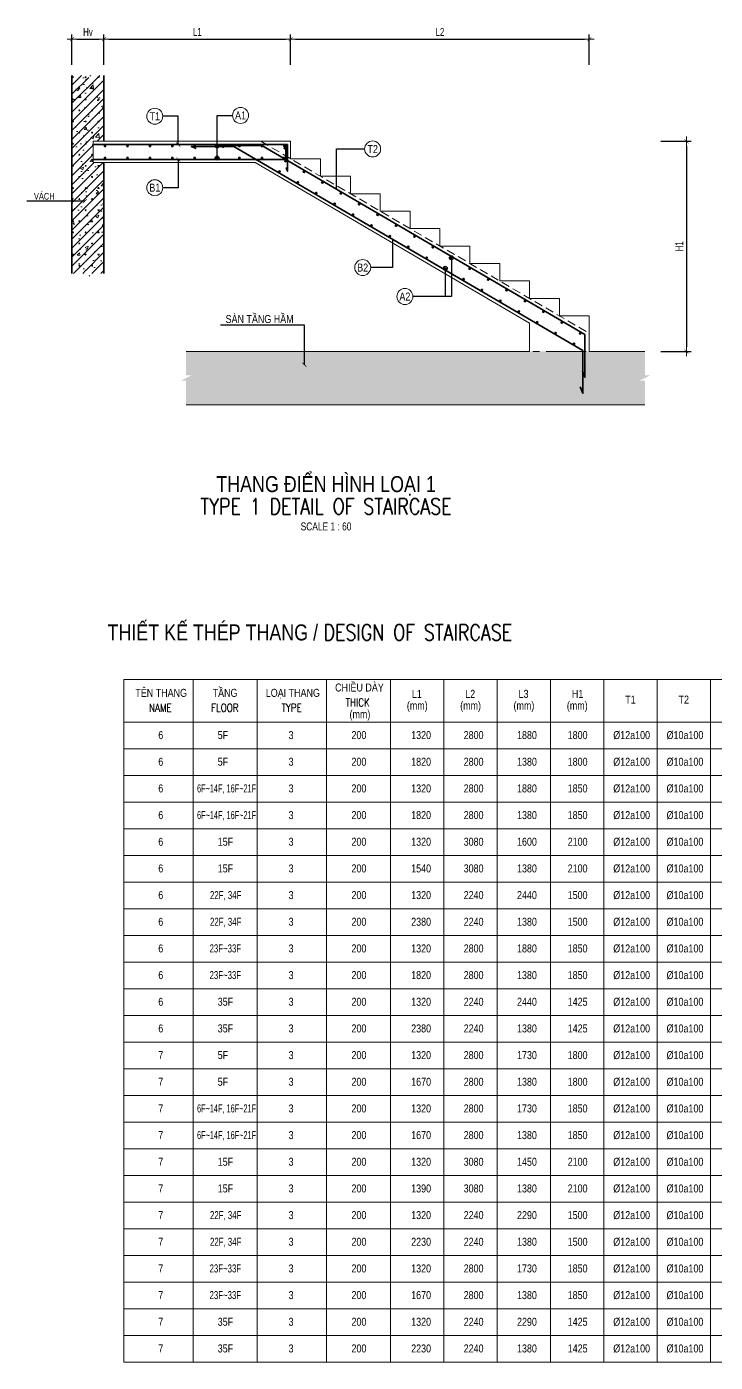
# Model space of a CAD drawing. Header units: millimetres. Extents: x -179076 to 100718, y -27473 to 38481.
# Drawn here: x 10420 to 23333, y 13440 to 38481 of the extents above; entities that cross this region are included whole.
import ezdxf
from ezdxf.enums import TextEntityAlignment as Align

# ---------------------------------------------------------------- set-up
doc = ezdxf.new("R2010")
doc.units = ezdxf.units.MM
doc.linetypes.add('CENTER2', pattern=[1.125, 0.75, -0.125, 0.125, -0.125])
doc.linetypes.add('HIDDEN2', pattern=[4.7625, 3.175, -1.5875])
doc.layers.get('Defpoints').update_dxf_attribs({"color": 151, "lineweight": 9})
for name, color, linetype, lineweight in [('NDC_S_ANNO', 7, 'Continuous', 20), ('NDC_S_AXIS', 5, 'CENTER2', 13), ('NDC_S_CONTINUOUS', 3, 'Continuous', 20), ('NDC_S_DIM', 1, 'Continuous', 15), ('NDC_S_ENG TITLE', 3, 'Continuous', 20), ('NDC_S_HATCH MATERIAL', 8, 'Continuous', 13), ('NDC_S_HIDDEN', 8, 'HIDDEN2', 13), ('NDC_S_REBAR', 4, 'Continuous', 35), ('NDC_S_TEXT SYMBOL', 7, 'Continuous', 20), ('NDC_S_THIN LINE', 8, 'Continuous', 9), ('NDC_S_VN TEXT', 7, 'Continuous', 20), ('NDC_S_VN TITLE', 6, 'Continuous', 35), ('NDC_S_WALL', 6, 'Continuous', 35), ('NDC_Table', 3, 'Continuous', 20)]:
    doc.layers.add(name, color=color, linetype=linetype, lineweight=lineweight)
doc.styles.add('ARIAL', font='arial.ttf', dxfattribs={"width": 0.8})
doc.styles.add('NDC_ANNO', font='', dxfattribs={"width": 0.8})
doc.styles.add('NDC_DIM', font='', dxfattribs={"width": 0.75})
doc.styles.add('NDC_EN TXT', font='romans.shx', dxfattribs={"width": 0.8})
doc.styles.add('NDC_VIE TXT', font='arial.ttf', dxfattribs={"width": 0.8})
doc.styles.get('NDC_ANNO').set_extended_font_data('Dotum')
doc.styles.get('NDC_DIM').set_extended_font_data('Dotum')
doc.dimstyles.new('NDC_dim_50', dxfattribs={"dimscale": 50, "dimtxt": 2.5, "dimasz": 1.5, "dimexe": 1.5, "dimexo": 2.5, "dimgap": 1, "dimtad": 1, "dimdec": 0, "dimzin": 0, "dimdsep": 46, "dimtxsty": 'NDC_DIM', "dimblk": 'DIMMARK', "dimcen": 0.09, "dimdle": 1.2, "dimclrd": 1, "dimclre": 1, "dimclrt": 3, "dimadec": 0, "dimazin": 0, "dimtfac": 1, "dimtdec": 0, "dimtix": 1, "dimtofl": 0, "dimtmove": 0, "dimatfit": 3, "dimfxl": 8, "dimfxlon": 1, "dimtolj": 1, "dimtzin": 0, "dimarcsym": 0})
doc.dimstyles.new('NDC_dim_60', dxfattribs={"dimscale": 60, "dimtxt": 2.5, "dimasz": 1.5, "dimexe": 1.5, "dimexo": 2.5, "dimgap": 1, "dimtad": 1, "dimdec": 0, "dimzin": 0, "dimdsep": 46, "dimtxsty": 'NDC_DIM', "dimblk": 'DIMMARK', "dimcen": 0.09, "dimdle": 1.2, "dimclrd": 1, "dimclre": 1, "dimclrt": 3, "dimadec": 0, "dimazin": 0, "dimtfac": 1, "dimtdec": 0, "dimtix": 1, "dimtofl": 0, "dimtmove": 0, "dimatfit": 3, "dimfxl": 8, "dimfxlon": 1, "dimtolj": 1, "dimtzin": 0, "dimarcsym": 0})

# ---------------------------------------------------------------- blocks, each defined once
blk = doc.blocks.new('DIMMARK')
at = {"layer": 'NDC_S_DIM', "color": 1}
blk.add_line((-1.5, 0), (1, 0), dxfattribs=at)
at = {"layer": 'NDC_S_DIM', "color": 2, "const_width": 0.1}
blk.add_lwpolyline([(-0.42, -0.42), (0.42, 0.42)], dxfattribs=at)
blk = doc.blocks.new('*D242')
at = {"layer": 'Defpoints', "color": 0, "transparency": 16777216}
for p in [(11869, 38247), (11269, 37422), (11869, 37422)]:
    blk.add_point(p, dxfattribs=at)
at = {"layer": 'NDC_S_DIM', "color": 1, "lineweight": -2, "transparency": 16777216}
for p, q in [((11269, 37767), (11269, 38337)), ((11869, 37767), (11869, 38337)), ((11359, 38247), (11779, 38247))]:
    blk.add_line(p, q, dxfattribs=at)
at = {"layer": 'NDC_S_DIM', "color": 1, "lineweight": -2, "transparency": 16777216, "xscale": 90, "yscale": 90, "zscale": 90, "rotation": 180}
blk.add_blockref('DIMMARK', (11269, 38247), dxfattribs=at)
at = {"layer": 'NDC_S_DIM', "color": 1, "lineweight": -2, "transparency": 16777216, "xscale": 90, "yscale": 90, "zscale": 90}
blk.add_blockref('DIMMARK', (11869, 38247), dxfattribs=at)
at = {"layer": 'NDC_S_DIM', "color": 3, "transparency": 16777216, "insert": (11569, 38382), "char_height": 150, "attachment_point": 5, "style": 'NDC_DIM'}
blk.add_mtext('\\A1;Hv', dxfattribs=at)
blk = doc.blocks.new('*D243')
at = {"layer": 'Defpoints', "color": 0, "transparency": 16777216}
for p in [(15369, 38247), (11869, 37422), (15369, 36332)]:
    blk.add_point(p, dxfattribs=at)
at = {"layer": 'NDC_S_DIM', "color": 1, "lineweight": -2, "transparency": 16777216}
for p, q in [((11869, 37767), (11869, 38337)), ((15369, 37767), (15369, 38337)), ((11959, 38247), (15279, 38247))]:
    blk.add_line(p, q, dxfattribs=at)
at = {"layer": 'NDC_S_DIM', "color": 1, "lineweight": -2, "transparency": 16777216, "xscale": 90, "yscale": 90, "zscale": 90, "rotation": 180}
blk.add_blockref('DIMMARK', (11869, 38247), dxfattribs=at)
at = {"layer": 'NDC_S_DIM', "color": 1, "lineweight": -2, "transparency": 16777216, "xscale": 90, "yscale": 90, "zscale": 90}
blk.add_blockref('DIMMARK', (15369, 38247), dxfattribs=at)
at = {"layer": 'NDC_S_DIM', "color": 3, "transparency": 16777216, "insert": (13619, 38382), "char_height": 150, "attachment_point": 5, "style": 'NDC_DIM'}
blk.add_mtext('\\A1;L1', dxfattribs=at)
blk = doc.blocks.new('*D244')
at = {"layer": 'Defpoints', "color": 0, "transparency": 16777216}
for p in [(20969, 38247), (15369, 36332), (20969, 33059)]:
    blk.add_point(p, dxfattribs=at)
at = {"layer": 'NDC_S_DIM', "color": 1, "lineweight": -2, "transparency": 16777216}
for p, q in [((15369, 37767), (15369, 38337)), ((20969, 37767), (20969, 38337)), ((15459, 38247), (20879, 38247))]:
    blk.add_line(p, q, dxfattribs=at)
at = {"layer": 'NDC_S_DIM', "color": 1, "lineweight": -2, "transparency": 16777216, "xscale": 90, "yscale": 90, "zscale": 90, "rotation": 180}
blk.add_blockref('DIMMARK', (15369, 38247), dxfattribs=at)
at = {"layer": 'NDC_S_DIM', "color": 1, "lineweight": -2, "transparency": 16777216, "xscale": 90, "yscale": 90, "zscale": 90}
blk.add_blockref('DIMMARK', (20969, 38247), dxfattribs=at)
at = {"layer": 'NDC_S_DIM', "color": 3, "transparency": 16777216, "insert": (18169, 38382), "char_height": 150, "attachment_point": 5, "style": 'NDC_DIM'}
blk.add_mtext('\\A1;L2', dxfattribs=at)
blk = doc.blocks.new('kata_block_THEP')
at = {"layer": 'NDC_S_REBAR', "color": 0}
for p, q in [((-0.5, 0), (0.5, 0)), ((-0.35, 0.35), (0.35, -0.35)), ((0.35, 0.35), (-0.35, -0.35)), ((0, 0.5), (0, -0.5))]:
    blk.add_line(p, q, dxfattribs=at)
at = {"layer": 'NDC_S_REBAR', "color": 0, "const_width": 0.0833}
blk.add_lwpolyline([(-0.5, 0, 1), (0.5, 0, 1), (-0.5, 0, 1)], format="xyb", dxfattribs=at)
blk = doc.blocks.new('*U211')
at = {"layer": 'NDC_S_REBAR', "ltscale": 0.005, "xscale": 42.66666666665303, "yscale": 42.66666666665303, "zscale": 42.66666666665303, "rotation": 358.4593505214165}
blk.add_blockref('kata_block_THEP', (0, 0), dxfattribs=at)
blk = doc.blocks.new('*U212')
at = {"layer": 'NDC_S_DIM', "color": 0, "linetype": 'ByBlock', "lineweight": -2, "transparency": 16777216}
for p in [(0, 0), (420, 0), (840, 0), (1260, 0), (1680, 0), (2100, 0), (2520, 0), (2940, 0), (3360, 0)]:
    blk.add_blockref('*U211', p, dxfattribs=at)
blk = doc.blocks.new('*U227')
at = {"layer": 'NDC_S_REBAR', "ltscale": 0.005, "xscale": 42.66666666665303, "yscale": 42.66666666665303, "zscale": 42.66666666665303, "rotation": 358.4593505214165}
blk.add_blockref('kata_block_THEP', (0, 0), dxfattribs=at)
blk = doc.blocks.new('*U228')
at = {"layer": 'NDC_S_DIM', "color": 0, "linetype": 'ByBlock', "lineweight": -2, "transparency": 16777216}
for p in [(0, 0), (420, 0), (840, 0), (1260, 0), (1680, 0), (2100, 0), (2520, 0), (2940, 0), (3360, 0)]:
    blk.add_blockref('*U227', p, dxfattribs=at)
blk = doc.blocks.new('*U229')
at = {"layer": 'NDC_S_REBAR', "ltscale": 0.005, "xscale": 42.66666666665303, "yscale": 42.66666666665303, "zscale": 42.66666666665303, "rotation": 358.4593505214165}
blk.add_blockref('kata_block_THEP', (0, 0), dxfattribs=at)
blk = doc.blocks.new('*U230')
at = {"layer": 'NDC_S_DIM', "color": 0, "linetype": 'ByBlock', "lineweight": -2, "transparency": 16777216}
for p in [(0, 0), (400, 0), (800, 0), (1200, 0), (1600, 0), (2000, 0), (2400, 0), (2800, 0), (3200, 0), (3600, 0), (4000, 0), (4400, 0), (4800, 0), (5200, 0), (5600, 0), (6000, 0), (6400, 0)]:
    blk.add_blockref('*U229', p, dxfattribs=at)
blk = doc.blocks.new('*U231')
at = {"layer": 'NDC_S_REBAR', "ltscale": 0.005, "xscale": 42.66666666665303, "yscale": 42.66666666665303, "zscale": 42.66666666665303, "rotation": 358.4593505214165}
blk.add_blockref('kata_block_THEP', (0, 0), dxfattribs=at)
blk = doc.blocks.new('*U232')
at = {"layer": 'NDC_S_DIM', "color": 0, "linetype": 'ByBlock', "lineweight": -2, "transparency": 16777216}
for p in [(0, 0), (400, 0), (800, 0), (1200, 0), (1600, 0), (2000, 0), (2400, 0), (2800, 0), (3200, 0), (3600, 0), (4000, 0), (4400, 0), (4800, 0), (5200, 0), (5600, 0), (6000, 0), (6400, 0)]:
    blk.add_blockref('*U231', p, dxfattribs=at)
blk = doc.blocks.new('*D241')
at = {"layer": 'Defpoints', "color": 0, "transparency": 16777216}
for p in [(15369, 36332), (18187, 32392), (22791, 32392)]:
    blk.add_point(p, dxfattribs=at)
at = {"layer": 'NDC_S_DIM', "color": 1, "lineweight": -2, "transparency": 16777216}
for p, q in [((22311, 36332), (22881, 36332)), ((22791, 36242), (22791, 32482)), ((22311, 32392), (22881, 32392))]:
    blk.add_line(p, q, dxfattribs=at)
at = {"layer": 'NDC_S_DIM', "color": 1, "lineweight": -2, "transparency": 16777216, "xscale": 90, "yscale": 90, "zscale": 90}
for p, rotation in [((22791, 36332), 90), ((22791, 32392), 270)]:
    blk.add_blockref('DIMMARK', p, dxfattribs=dict(at, rotation=rotation))
at = {"layer": 'NDC_S_DIM', "color": 3, "transparency": 16777216, "insert": (22656, 34362), "char_height": 150, "attachment_point": 5, "rotation": 90, "style": 'NDC_DIM'}
blk.add_mtext('\\A1;H1', dxfattribs=at)
blk = doc.blocks.new('Drawing name_symbol')
at = {"layer": 'NDC_S_ENG TITLE', "style": 'NDC_EN TXT', "width": 0.8}
blk.add_attdef('SECTDET1', text='', height=5, dxfattribs=at).set_placement((0, 1.01), align=Align.CENTER)
at = {"layer": 'NDC_S_TEXT SYMBOL', "lineweight": 25, "style": 'NDC_ANNO', "width": 0.8}
blk.add_attdef('SSCALE', text='', height=2.5, dxfattribs=at).set_placement((0, -4), align=Align.CENTER)
at = {"layer": 'NDC_S_VN TITLE', "style": 'NDC_VIE TXT', "width": 0.8}
blk.add_attdef('SECTDET2', text='', height=5, dxfattribs=at).set_placement((0, 7.97), align=Align.CENTER)

msp = doc.modelspace()

# ---------------------------------------------------------------- hatches: boundary and pattern name
at = {"layer": 'NDC_S_HATCH MATERIAL'}
h = msp.add_hatch(dxfattribs=at)
h.set_pattern_fill('BETONG', color=256, scale=80, pattern_type=2)
h.set_pattern_definition([(0, (-10198.6, 1152.47), (0, 415.692), [10, -230]), (0, (-10198.6, 1169.8), (0, 415.692), [10, -230]), (120, (-10198.6, 1152.47), (-360, -207.846), [10, -230]), (120, (-10183.6, 1161.13), (-360, -207.846), [10, -230]), (0, (-10078.6, 1360.3), (0, 415.692), [10, -230]), (0, (-10078.6, 1377.64), (0, 415.692), [10, -230]), (120, (-10078.6, 1360.3), (-360, -207.846), [10, -230]), (120, (-10063.6, 1368.98), (-360, -207.846), [10, -230]), (60, (-10188.6, 1152.47), (-360, 207.846), [10, -230]), (60, (-10203.6, 1161.13), (-360, 207.846), [10, -230]), (60, (-10068.6, 944.62), (-360, 207.846), [10, -230]), (60, (-10083.6, 953.3), (-360, 207.846), [10, -230]), (45, (-10198.58, 1152.47), (-84.8528, 84.8528), []), (50, (-10198.6, 1152.47), (573.808, -50.2017), [60, -660]), (355, (-10198.6, 1152.47), (-111.001, 601.754), [48, -528]), (100.4514, (-10150.77, 1148.3), (462.8075, 551.5516), [50.992, -560.914]), (46.1842, (-10198.6, 1312.5), (853.793, -132.415), [90, -990]), (96.6356, (-10127.4, 1301.4), (747.73, 779.294), [76.488, -841.37]), (351.1842, (-10198.6, 1312.5), (747.73, 779.295), [72, -792]), (21, (-10118.6, 1272.47), (477.5256, -322.095), [60, -660]), (326, (-10118.6, 1272.47), (194.652, 580.12), [48, -528]), (71.4514, (-10078.8, 1245.6), (672.178, 258.0244), [50.992, -560.914]), (37.5, (-10198.58, 1152.47), (9.7279, 266.3151), [0, -521.6, 0, -536, 0, -530]), (7.5, (-10198.58, 1152.47), (210.4556, 315.5294), [0, -305.6, 0, -509.6, 0, -202]), (327.5, (-10376.98, 1152.47), (427.058, -18.0439), [0, -200, 0, -624, 0, -828]), (317.5, (-10457, 1152.47), (466.549, 80.084), [0, -260, 0, -414.4, 0, -588])])
h.paths.add_polyline_path([(11869.2, 37565.1), (11606.7, 37565.1), (11606.7, 37490.1), (11531.7, 37640.1), (11531.7, 37565.1), (11269.2, 37565.1), (11269.2, 33851.9), (11531.7, 33851.9), (11531.7, 33926.9), (11606.7, 33776.9), (11606.7, 33851.9), (11869.2, 33851.9), (11869.2, 35932.2), (11669.2, 35932.2), (11669.2, 36332.2), (11869.2, 36332.2)])
h = msp.add_hatch(dxfattribs=at)
h.set_pattern_fill('BETONG', color=256, scale=80, pattern_type=2)
h.set_pattern_definition([(0, (-10186.6, 1152.47), (0, 415.6922), [10, -230]), (0, (-10186.6, 1169.8), (0, 415.6922), [10, -230]), (120, (-10186.6, 1152.47), (-360, -207.846), [10, -230]), (120, (-10171.6, 1161.13), (-360, -207.846), [10, -230]), (0, (-10066.6, 1360.3), (0, 415.6922), [10, -230]), (0, (-10066.6, 1377.64), (0, 415.6922), [10, -230]), (120, (-10066.6, 1360.3), (-360, -207.846), [10, -230]), (120, (-10051.6, 1368.98), (-360, -207.846), [10, -230]), (60, (-10176.6, 1152.47), (-360, 207.846), [10, -230]), (60, (-10191.6, 1161.13), (-360, 207.846), [10, -230]), (60, (-10056.6, 944.62), (-360, 207.846), [10, -230]), (60, (-10071.6, 953.3), (-360, 207.846), [10, -230]), (45, (-10186.58, 1152.47), (-84.8528, 84.8528), []), (50, (-10186.6, 1152.47), (573.808, -50.2017), [60, -660]), (355, (-10186.6, 1152.47), (-111.001, 601.754), [48, -528]), (100.4514, (-10138.77, 1148.3), (462.8075, 551.5516), [50.992, -560.914]), (46.1842, (-10186.6, 1312.5), (853.793, -132.415), [90, -990]), (96.6356, (-10115.4, 1301.4), (747.73, 779.294), [76.488, -841.37]), (351.1842, (-10186.6, 1312.5), (747.73, 779.295), [72, -792]), (21, (-10106.6, 1272.47), (477.5256, -322.095), [60, -660]), (326, (-10106.6, 1272.47), (194.652, 580.12), [48, -528]), (71.4514, (-10066.8, 1245.6), (672.178, 258.0244), [50.992, -560.914]), (37.5, (-10186.58, 1152.47), (9.7279, 266.3151), [0, -521.6, 0, -536, 0, -530]), (7.5, (-10186.58, 1152.47), (210.4556, 315.5294), [0, -305.6, 0, -509.6, 0, -202]), (327.5, (-10364.98, 1152.47), (427.0579, -18.0439), [0, -200, 0, -624, 0, -828]), (317.5, (-10445, 1152.47), (466.549, 80.084), [0, -260, 0, -414.4, 0, -588])])
h.paths.add_polyline_path([(22011.9, 31392.2), (22011.9, 31842.2), (21911.9, 31842.2), (22111.9, 31942.2), (22011.9, 31942.2), (22011.9, 32392.2), (20909.4, 32392.2), (20909.4, 32199.5), (20889.4, 32251.3), (20889.4, 31909.4), (20849.4, 32003.7), (20849.4, 32392.2), (13409.2, 32392.2), (13409.2, 31942.2), (13509.2, 31942.2), (13309.2, 31842.2), (13409.2, 31842.2), (13409.2, 31392.2)])

# ---------------------------------------------------------------- linework, layer by layer
at = {"layer": 'NDC_S_AXIS', "ltscale": 1000}
msp.add_line((13409.2, 32392.2, 0), (22011.9, 32392.2), dxfattribs=at)
at = {"layer": 'NDC_S_CONTINUOUS'}
for p, q in [((11669.2, 36332.2), (11669.2, 35932.2)), ((22011.9, 31392.2), (13409.2, 31392.2))]:
    msp.add_line(p, q, dxfattribs=at)
for points in [[(22011.9, 32392.2), (20969.4, 32392.2), (20969.4, 33059.5), (20409.4, 33059.5), (20409.4, 33386.7), (19849.4, 33386.7), (19849.4, 33714), (19289.4, 33714), (19289.4, 34041.3), (18729.4, 34041.3), (18729.4, 34368.5), (18169.4, 34368.5), (18169.4, 34695.8), (17609.4, 34695.8), (17609.4, 35023.1), (17049.4, 35023.1), (17049.4, 35350.4), (16489.4, 35350.4), (16489.4, 35677.6), (15929.4, 35677.6), (15929.4, 36004.9), (15369.4, 36004.9), (15369.4, 36332.2), (11669.2, 36332.2), (15369.4, 36332.2)], [(11669.2, 35932.2), (14701.1, 35932.2), (19849.4, 32923.4), (19849.4, 32392.2), (13409.2, 32392.2)]]:
    msp.add_lwpolyline(points, dxfattribs=at)
at = {"layer": 'NDC_S_DIM'}
for points, const_width in [([(11081.7, 37565.1), (11531.7, 37565.1), (11531.7, 37640.1), (11606.7, 37490.1), (11606.7, 37565.1), (12056.7, 37565.1)], 0.188), ([(11081.7, 33851.9), (11531.7, 33851.9), (11531.7, 33926.9), (11606.7, 33776.9), (11606.7, 33851.9), (12056.7, 33851.9)], 0.188), ([(13409.2, 31242.2), (13409.2, 31842.2), (13309.2, 31842.2), (13509.2, 31942.2), (13409.2, 31942.2), (13409.2, 32542.2)], 0.25), ([(22011.9, 31242.2), (22011.9, 31842.2), (21911.9, 31842.2), (22111.9, 31942.2), (22011.9, 31942.2), (22011.9, 32542.2)], 0.25)]:
    msp.add_lwpolyline(points, dxfattribs=dict(at, const_width=const_width))
at = {"layer": 'NDC_S_HIDDEN', "ltscale": 50}
msp.add_lwpolyline([(14809.4, 36332.2), (20969.4, 32732.2)], dxfattribs=at)
at = {"layer": 'NDC_S_REBAR'}
for points in [[(11669.2, 36272.2), (15309.4, 36272.2), (15309.4, 35772.2), (15282.8, 35841.2)], [(11669.2, 35992.2), (15279.4, 35992.2), (15279.4, 36262.2), (15247.1, 36182.6)], [(13597.3, 36198.4), (13506.7, 36232.2), (14306.7, 36232.2), (20849.4, 32408.5), (20849.4, 31608.5), (20799.6, 31726)], [(14118, 36218.4), (14027.4, 36252.2), (14827.4, 36252.2), (20889.4, 32709.4), (20889.4, 31909.4), (20839.6, 32026.9)]]:
    msp.add_lwpolyline(points, dxfattribs=at)
at = {"layer": 'NDC_S_THIN LINE'}
for centre in [(12822.3, 36801.6), (14430.2, 36817.2), (16907.6, 36188.4), (12822.3, 35462.7), (16720.3, 33965.8), (17512.1, 33422.6)]:
    msp.add_circle(centre, 150, dxfattribs=at)
at = {"layer": 'NDC_S_WALL'}
for p, q in [((11269.2, 33851.9), (11269.2, 37565.1)), ((11869.2, 36332.2), (11869.2, 37565.1)), ((11869.2, 33851.9), (11869.2, 35932.2))]:
    msp.add_line(p, q, dxfattribs=at)
at = {"layer": 'NDC_Table'}
for p, q in [((13540.7, 26240.2), (13540.7, 13440.2)), ((14740.7, 26240.2), (14740.7, 13440.2)), ((16040.7, 26240.2), (16040.7, 13440.2)), ((17240.7, 26240.2), (17240.7, 13440.2)), ((18240.7, 26240.2), (18240.7, 13440.2)), ((19240.7, 26240.2), (19240.7, 13440.2)), ((20240.7, 26240.2), (20240.7, 13440.2)), ((21240.7, 26240.2), (21240.7, 13440.2)), ((22240.7, 26240.2), (22240.7, 13440.2)), ((23240.7, 26240.2), (23240.7, 13440.2)), ((12240.7, 25440.2), (29240.7, 25440.2)), ((12240.7, 24940.2), (29240.7, 24940.2)), ((12240.7, 24440.2), (29240.7, 24440.2)), ((12240.7, 23940.2), (29240.7, 23940.2)), ((12240.7, 23440.2), (29240.7, 23440.2)), ((12240.7, 22940.2), (29240.7, 22940.2)), ((12240.7, 22440.2), (29240.7, 22440.2)), ((12240.7, 21940.2), (29240.7, 21940.2)), ((12240.7, 21440.2), (29240.7, 21440.2)), ((12240.7, 20940.2), (29240.7, 20940.2)), ((12240.7, 20940.2), (29240.7, 20940.2)), ((12240.7, 20440.2), (29240.7, 20440.2)), ((12240.7, 19940.2), (29240.7, 19940.2)), ((12240.7, 19440.2), (29240.7, 19440.2)), ((12240.7, 18940.2), (29240.7, 18940.2)), ((12240.7, 18440.2), (29240.7, 18440.2)), ((12240.7, 17940.2), (29240.7, 17940.2)), ((12240.7, 17440.2), (29240.7, 17440.2)), ((12240.7, 16940.2), (29240.7, 16940.2)), ((12240.7, 16440.2), (29240.7, 16440.2)), ((12240.7, 15940.2), (29240.7, 15940.2)), ((12240.7, 15440.2), (29240.7, 15440.2)), ((12240.7, 14940.2), (29240.7, 14940.2)), ((12240.7, 14440.2), (29240.7, 14440.2)), ((12240.7, 13940.2), (29240.7, 13940.2))]:
    msp.add_line(p, q, dxfattribs=at)
msp.add_lwpolyline([(12240.7, 26240.2), (29240.7, 26240.2), (29240.7, 13440.2), (12240.7, 13440.2)], close=True, dxfattribs=at)

# ---------------------------------------------------------------- block references
at = {"layer": 'NDC_S_ANNO', "xscale": 60, "yscale": 60, "zscale": 60}
msp.add_blockref('Drawing name_symbol', (16033.1, 29276.9), dxfattribs=at).add_auto_attribs({'SECTDET1': 'TYPE 1 DETAIL OF STAIRCASE', 'SECTDET2': 'THANG ĐIỂN HÌNH LOẠI 1', 'SSCALE': 'SCALE 1 : 60'})
at = {"layer": 'NDC_S_DIM'}
msp.add_blockref('*U212', (11889.8, 36245.6), dxfattribs=at)
at = {"layer": 'NDC_S_DIM', "xscale": -1}
for name, p, rotation in [('*U228', (11889.8, 36018.7), 180), ('*U230', (15157.6, 35763.6), 149.6973192794738)]:
    msp.add_blockref(name, p, dxfattribs=dict(at, rotation=rotation))
at = {"layer": 'NDC_S_DIM', "rotation": 329.6973192795837}
msp.add_blockref('*U232', (15273.9, 35962.6), dxfattribs=at)

# ---------------------------------------------------------------- texts
at = {"layer": 'NDC_S_VN TEXT', "color": 7, "style": 'ARIAL', "width": 0.8}
for s, p in [('T1', (12822.3, 36801.6)), ('A1', (14430.2, 36817.2)), ('T2', (16907.6, 36188.4)), ('B1', (12822.3, 35462.7)), ('B2', (16720.3, 33965.8)), ('A2', (17512.1, 33422.6))]:
    msp.add_text(s, height=150, dxfattribs=at).set_placement(p, align=Align.MIDDLE)
at = {"layer": 'NDC_S_VN TEXT'}
for s, height, style, width, p in [('VÁCH', 125, 'NDC_VIE TXT', 0.8, (10555.4, 35302.7)), ('SÀN TẦNG HẦM', 150, 'NDC_VIE TXT', 0.8, (14149.7, 33000.5)), ('THIẾT KẾ THÉP THANG /', 300, 'NDC_VIE TXT', 0.8, (11935.2, 27124.7)), ('DESIGN OF STAIRCASE', 300, 'NDC_EN TXT', 0.8, (15985.6, 27124.7)), ('TÊN THANG', 150, 'NDC_VIE TXT', 0.8, (12457, 25991.6)), ('TẦNG', 150, 'NDC_VIE TXT', 0.8, (13907.3, 25991.6)), ('LOẠI THANG', 150, 'NDC_VIE TXT', 0.8, (14903, 25991.6)), ('CHIỀU DÀY', 150, 'NDC_VIE TXT', 0.8, (16203.2, 26091.7)), ('L1', 150, 'NDC_VIE TXT', 0.8, (17643.8, 25972.9)), ('L2', 150, 'NDC_VIE TXT', 0.8, (18643.8, 25972.9)), ('L3', 150, 'NDC_VIE TXT', 0.8, (19643.8, 25972.9)), ('H1', 150, 'NDC_VIE TXT', 0.8, (20643.8, 25972.9)), ('THICK', 150, 'NDC_EN TXT', 0.8, (16400.7, 25811.1)), ('(mm)', 150, 'NDC_VIE TXT', 0.8, (17548.8, 25753.7)), ('(mm)', 150, 'NDC_VIE TXT', 0.8, (18548.8, 25753.7)), ('(mm)', 150, 'NDC_VIE TXT', 0.8, (19548.8, 25753.7)), ('(mm)', 150, 'NDC_VIE TXT', 0.8, (20548.8, 25753.7)), ('T1', 150, 'NDC_VIE TXT', 0.8, (21643.8, 25864.6)), ('T2', 150, 'NDC_VIE TXT', 0.8, (22643.8, 25864.6)), ('NAME', 150, 'NDC_EN TXT', 0.8, (12713.2, 25711)), ('FLOOR', 150, 'NDC_EN TXT', 0.8, (13878.8, 25711)), ('TYPE ', 150, 'NDC_EN TXT', 0.8, (15197.8, 25711)), ('(mm)', 150, 'NDC_VIE TXT', 0.8, (16473.5, 25590.3)), ('6', 150, 'NDC_VIE TXT', 0.8, (12887.4, 25199.7)), ('5F', 150, 'NDC_VIE TXT', 0.8, (14001.7, 25199.7)), ('3', 150, 'NDC_VIE TXT', 0.8, (15330.9, 25199.7)), ('200', 150, 'NDC_VIE TXT', 0.8, (16510, 25199.7)), ('1320', 150, 'NDC_VIE TXT', 0.8, (17629.8, 25199.7)), ('2800', 150, 'NDC_VIE TXT', 0.8, (18614.4, 25199.7)), ('1880', 150, 'NDC_VIE TXT', 0.8, (19614.4, 25199.7)), ('1800', 150, 'NDC_VIE TXT', 0.8, (20564.9, 25199.7)), ('%%c12a100', 150, 'NDC_VIE TXT', 0.8, (21419.4, 25199.7)), ('%%c10a100', 150, 'NDC_VIE TXT', 0.8, (22419.4, 25199.7)), ('6', 150, 'NDC_VIE TXT', 0.8, (12887.4, 24699.7)), ('5F', 150, 'NDC_VIE TXT', 0.8, (14001.7, 24699.7)), ('3', 150, 'NDC_VIE TXT', 0.8, (15330.9, 24699.7)), ('200', 150, 'NDC_VIE TXT', 0.8, (16510, 24699.7)), ('1820', 150, 'NDC_VIE TXT', 0.8, (17629.8, 24699.7)), ('2800', 150, 'NDC_VIE TXT', 0.8, (18614.4, 24699.7)), ('1380', 150, 'NDC_VIE TXT', 0.8, (19614.4, 24699.7)), ('1800', 150, 'NDC_VIE TXT', 0.8, (20564.9, 24699.7)), ('%%c12a100', 150, 'NDC_VIE TXT', 0.8, (21419.4, 24699.7)), ('%%c10a100', 150, 'NDC_VIE TXT', 0.8, (22419.4, 24699.7)), ('6', 150, 'NDC_VIE TXT', 0.8, (12887.4, 24199.7)), ('6F~14F, 16F~21F', 150, 'NDC_VIE TXT', 0.6, (13614.3, 24199.7)), ('3', 150, 'NDC_VIE TXT', 0.8, (15330.9, 24199.7)), ('200', 150, 'NDC_VIE TXT', 0.8, (16510, 24199.7)), ('1320', 150, 'NDC_VIE TXT', 0.8, (17629.8, 24199.7)), ('2800', 150, 'NDC_VIE TXT', 0.8, (18614.4, 24199.7)), ('1880', 150, 'NDC_VIE TXT', 0.8, (19614.4, 24199.7)), ('1850', 150, 'NDC_VIE TXT', 0.8, (20564.9, 24199.7)), ('%%c12a100', 150, 'NDC_VIE TXT', 0.8, (21419.4, 24199.7)), ('%%c10a100', 150, 'NDC_VIE TXT', 0.8, (22419.4, 24199.7)), ('6', 150, 'NDC_VIE TXT', 0.8, (12887.4, 23699.7)), ('6F~14F, 16F~21F', 150, 'NDC_VIE TXT', 0.6, (13614.3, 23699.7)), ('3', 150, 'NDC_VIE TXT', 0.8, (15330.9, 23699.7)), ('200', 150, 'NDC_VIE TXT', 0.8, (16510, 23699.7)), ('1820', 150, 'NDC_VIE TXT', 0.8, (17629.8, 23699.7)), ('2800', 150, 'NDC_VIE TXT', 0.8, (18614.4, 23699.7)), ('1380', 150, 'NDC_VIE TXT', 0.8, (19614.4, 23699.7)), ('1850', 150, 'NDC_VIE TXT', 0.8, (20564.9, 23699.7)), ('%%c12a100', 150, 'NDC_VIE TXT', 0.8, (21419.4, 23699.7)), ('%%c10a100', 150, 'NDC_VIE TXT', 0.8, (22419.4, 23699.7)), ('6', 150, 'NDC_VIE TXT', 0.8, (12887.4, 23199.7)), ('15F', 150, 'NDC_VIE TXT', 0.8, (14001.7, 23199.7)), ('3', 150, 'NDC_VIE TXT', 0.8, (15330.9, 23199.7)), ('200', 150, 'NDC_VIE TXT', 0.8, (16510, 23199.7)), ('1320', 150, 'NDC_VIE TXT', 0.8, (17629.8, 23199.7)), ('3080', 150, 'NDC_VIE TXT', 0.8, (18614.4, 23199.7)), ('1600', 150, 'NDC_VIE TXT', 0.8, (19614.4, 23199.7)), ('2100', 150, 'NDC_VIE TXT', 0.8, (20564.9, 23199.7)), ('%%c12a100', 150, 'NDC_VIE TXT', 0.8, (21419.4, 23199.7)), ('%%c10a100', 150, 'NDC_VIE TXT', 0.8, (22419.4, 23199.7)), ('6', 150, 'NDC_VIE TXT', 0.8, (12887.4, 22699.7)), ('15F', 150, 'NDC_VIE TXT', 0.8, (14001.7, 22699.7)), ('3', 150, 'NDC_VIE TXT', 0.8, (15330.9, 22699.7)), ('200', 150, 'NDC_VIE TXT', 0.8, (16510, 22699.7)), ('1540', 150, 'NDC_VIE TXT', 0.8, (17629.8, 22699.7)), ('3080', 150, 'NDC_VIE TXT', 0.8, (18614.4, 22699.7)), ('1380', 150, 'NDC_VIE TXT', 0.8, (19614.4, 22699.7)), ('2100', 150, 'NDC_VIE TXT', 0.8, (20564.9, 22699.7)), ('%%c12a100', 150, 'NDC_VIE TXT', 0.8, (21419.4, 22699.7)), ('%%c10a100', 150, 'NDC_VIE TXT', 0.8, (22419.4, 22699.7)), ('6', 150, 'NDC_VIE TXT', 0.8, (12887.4, 22199.7)), ('22F, 34F', 150, 'NDC_VIE TXT', 0.7, (13857.4, 22199.7)), ('3', 150, 'NDC_VIE TXT', 0.8, (15330.9, 22199.7)), ('200', 150, 'NDC_VIE TXT', 0.8, (16510, 22199.7)), ('1320', 150, 'NDC_VIE TXT', 0.8, (17629.8, 22199.7)), ('2240', 150, 'NDC_VIE TXT', 0.8, (18614.4, 22199.7)), ('2440', 150, 'NDC_VIE TXT', 0.8, (19614.4, 22199.7)), ('1500', 150, 'NDC_VIE TXT', 0.8, (20564.9, 22199.7)), ('%%c12a100', 150, 'NDC_VIE TXT', 0.8, (21419.4, 22199.7)), ('%%c10a100', 150, 'NDC_VIE TXT', 0.8, (22419.4, 22199.7)), ('6', 150, 'NDC_VIE TXT', 0.8, (12887.4, 21699.7)), ('22F, 34F', 150, 'NDC_VIE TXT', 0.7, (13857.4, 21699.7)), ('3', 150, 'NDC_VIE TXT', 0.8, (15330.9, 21699.7)), ('200', 150, 'NDC_VIE TXT', 0.8, (16510, 21699.7)), ('2380', 150, 'NDC_VIE TXT', 0.8, (17629.8, 21699.7)), ('2240', 150, 'NDC_VIE TXT', 0.8, (18614.4, 21699.7)), ('1380', 150, 'NDC_VIE TXT', 0.8, (19614.4, 21699.7)), ('1500', 150, 'NDC_VIE TXT', 0.8, (20564.9, 21699.7)), ('%%c12a100', 150, 'NDC_VIE TXT', 0.8, (21419.4, 21699.7)), ('%%c10a100', 150, 'NDC_VIE TXT', 0.8, (22419.4, 21699.7)), ('6', 150, 'NDC_VIE TXT', 0.8, (12887.4, 21199.7)), ('23F~33F', 150, 'NDC_VIE TXT', 0.7, (13849.1, 21199.7)), ('3', 150, 'NDC_VIE TXT', 0.8, (15330.9, 21199.7)), ('200', 150, 'NDC_VIE TXT', 0.8, (16510, 21199.7)), ('1320', 150, 'NDC_VIE TXT', 0.8, (17629.8, 21199.7)), ('2800', 150, 'NDC_VIE TXT', 0.8, (18614.4, 21199.7)), ('1880', 150, 'NDC_VIE TXT', 0.8, (19614.4, 21199.7)), ('1850', 150, 'NDC_VIE TXT', 0.8, (20564.9, 21199.7)), ('%%c12a100', 150, 'NDC_VIE TXT', 0.8, (21419.4, 21199.7)), ('%%c10a100', 150, 'NDC_VIE TXT', 0.8, (22419.4, 21199.7)), ('6', 150, 'NDC_VIE TXT', 0.8, (12887.4, 20699.7)), ('23F~33F', 150, 'NDC_VIE TXT', 0.7, (13849.1, 20699.7)), ('3', 150, 'NDC_VIE TXT', 0.8, (15330.9, 20699.7)), ('200', 150, 'NDC_VIE TXT', 0.8, (16510, 20699.7)), ('1820', 150, 'NDC_VIE TXT', 0.8, (17629.8, 20699.7)), ('2800', 150, 'NDC_VIE TXT', 0.8, (18614.4, 20699.7)), ('1380', 150, 'NDC_VIE TXT', 0.8, (19614.4, 20699.7)), ('1850', 150, 'NDC_VIE TXT', 0.8, (20564.9, 20699.7)), ('%%c12a100', 150, 'NDC_VIE TXT', 0.8, (21419.4, 20699.7)), ('%%c10a100', 150, 'NDC_VIE TXT', 0.8, (22419.4, 20699.7)), ('6', 150, 'NDC_VIE TXT', 0.8, (12887.4, 20199.7)), ('35F', 150, 'NDC_VIE TXT', 0.8, (14001.7, 20199.7)), ('3', 150, 'NDC_VIE TXT', 0.8, (15330.9, 20199.7)), ('200', 150, 'NDC_VIE TXT', 0.8, (16510, 20199.7)), ('1320', 150, 'NDC_VIE TXT', 0.8, (17629.8, 20199.7)), ('2240', 150, 'NDC_VIE TXT', 0.8, (18614.4, 20199.7)), ('2440', 150, 'NDC_VIE TXT', 0.8, (19614.4, 20199.7)), ('1425', 150, 'NDC_VIE TXT', 0.8, (20564.9, 20199.7)), ('%%c12a100', 150, 'NDC_VIE TXT', 0.8, (21419.4, 20199.7)), ('%%c10a100', 150, 'NDC_VIE TXT', 0.8, (22419.4, 20199.7)), ('6', 150, 'NDC_VIE TXT', 0.8, (12887.4, 19699.7)), ('35F', 150, 'NDC_VIE TXT', 0.8, (14001.7, 19699.7)), ('3', 150, 'NDC_VIE TXT', 0.8, (15330.9, 19699.7)), ('200', 150, 'NDC_VIE TXT', 0.8, (16510, 19699.7)), ('2380', 150, 'NDC_VIE TXT', 0.8, (17629.8, 19699.7)), ('2240', 150, 'NDC_VIE TXT', 0.8, (18614.4, 19699.7)), ('1380', 150, 'NDC_VIE TXT', 0.8, (19614.4, 19699.7)), ('1425', 150, 'NDC_VIE TXT', 0.8, (20564.9, 19699.7)), ('%%c12a100', 150, 'NDC_VIE TXT', 0.8, (21419.4, 19699.7)), ('%%c10a100', 150, 'NDC_VIE TXT', 0.8, (22419.4, 19699.7)), ('7', 150, 'NDC_VIE TXT', 0.8, (12887.4, 19199.7)), ('5F', 150, 'NDC_VIE TXT', 0.8, (14001.7, 19199.7)), ('3', 150, 'NDC_VIE TXT', 0.8, (15330.9, 19199.7)), ('200', 150, 'NDC_VIE TXT', 0.8, (16510, 19199.7)), ('1320', 150, 'NDC_VIE TXT', 0.8, (17629.8, 19199.7)), ('2800', 150, 'NDC_VIE TXT', 0.8, (18614.4, 19199.7)), ('1730', 150, 'NDC_VIE TXT', 0.8, (19614.4, 19199.7)), ('1800', 150, 'NDC_VIE TXT', 0.8, (20564.9, 19199.7)), ('%%c12a100', 150, 'NDC_VIE TXT', 0.8, (21419.4, 19199.7)), ('%%c10a100', 150, 'NDC_VIE TXT', 0.8, (22419.4, 19199.7)), ('%%c12a100', 150, 'NDC_VIE TXT', 0.8, (21419.4, 18699.7)), ('%%c10a100', 150, 'NDC_VIE TXT', 0.8, (22419.4, 18699.7)), ('7', 150, 'NDC_VIE TXT', 0.8, (12887.4, 18699.7)), ('5F', 150, 'NDC_VIE TXT', 0.8, (14001.7, 18699.7)), ('3', 150, 'NDC_VIE TXT', 0.8, (15330.9, 18699.7)), ('200', 150, 'NDC_VIE TXT', 0.8, (16510, 18699.7)), ('1670', 150, 'NDC_VIE TXT', 0.8, (17629.8, 18699.7)), ('2800', 150, 'NDC_VIE TXT', 0.8, (18614.4, 18699.7)), ('1380', 150, 'NDC_VIE TXT', 0.8, (19614.4, 18699.7)), ('1800', 150, 'NDC_VIE TXT', 0.8, (20564.9, 18699.7)), ('%%c12a100', 150, 'NDC_VIE TXT', 0.8, (21419.4, 18199.7)), ('%%c10a100', 150, 'NDC_VIE TXT', 0.8, (22419.4, 18199.7)), ('7', 150, 'NDC_VIE TXT', 0.8, (12887.4, 18199.7)), ('6F~14F, 16F~21F', 150, 'NDC_VIE TXT', 0.6, (13614.3, 18199.7)), ('3', 150, 'NDC_VIE TXT', 0.8, (15330.9, 18199.7)), ('200', 150, 'NDC_VIE TXT', 0.8, (16510, 18199.7)), ('1320', 150, 'NDC_VIE TXT', 0.8, (17629.8, 18199.7)), ('2800', 150, 'NDC_VIE TXT', 0.8, (18614.4, 18199.7)), ('1730', 150, 'NDC_VIE TXT', 0.8, (19614.4, 18199.7)), ('1850', 150, 'NDC_VIE TXT', 0.8, (20564.9, 18199.7)), ('%%c12a100', 150, 'NDC_VIE TXT', 0.8, (21419.4, 17699.7)), ('%%c10a100', 150, 'NDC_VIE TXT', 0.8, (22419.4, 17699.7)), ('7', 150, 'NDC_VIE TXT', 0.8, (12887.4, 17699.7)), ('6F~14F, 16F~21F', 150, 'NDC_VIE TXT', 0.6, (13614.3, 17699.7)), ('3', 150, 'NDC_VIE TXT', 0.8, (15330.9, 17699.7)), ('200', 150, 'NDC_VIE TXT', 0.8, (16510, 17699.7)), ('1670', 150, 'NDC_VIE TXT', 0.8, (17629.8, 17699.7)), ('2800', 150, 'NDC_VIE TXT', 0.8, (18614.4, 17699.7)), ('1380', 150, 'NDC_VIE TXT', 0.8, (19614.4, 17699.7)), ('1850', 150, 'NDC_VIE TXT', 0.8, (20564.9, 17699.7)), ('%%c12a100', 150, 'NDC_VIE TXT', 0.8, (21419.4, 17199.7)), ('%%c10a100', 150, 'NDC_VIE TXT', 0.8, (22419.4, 17199.7)), ('7', 150, 'NDC_VIE TXT', 0.8, (12887.4, 17199.7)), ('15F', 150, 'NDC_VIE TXT', 0.8, (14001.7, 17199.7)), ('3', 150, 'NDC_VIE TXT', 0.8, (15330.9, 17199.7)), ('200', 150, 'NDC_VIE TXT', 0.8, (16510, 17199.7)), ('1320', 150, 'NDC_VIE TXT', 0.8, (17629.8, 17199.7)), ('3080', 150, 'NDC_VIE TXT', 0.8, (18614.4, 17199.7)), ('1450', 150, 'NDC_VIE TXT', 0.8, (19614.4, 17199.7)), ('2100', 150, 'NDC_VIE TXT', 0.8, (20564.9, 17199.7)), ('%%c12a100', 150, 'NDC_VIE TXT', 0.8, (21419.4, 16699.7)), ('%%c10a100', 150, 'NDC_VIE TXT', 0.8, (22419.4, 16699.7)), ('7', 150, 'NDC_VIE TXT', 0.8, (12887.4, 16699.7)), ('15F', 150, 'NDC_VIE TXT', 0.8, (14001.7, 16699.7)), ('3', 150, 'NDC_VIE TXT', 0.8, (15330.9, 16699.7)), ('200', 150, 'NDC_VIE TXT', 0.8, (16510, 16699.7)), ('1390', 150, 'NDC_VIE TXT', 0.8, (17629.8, 16699.7)), ('3080', 150, 'NDC_VIE TXT', 0.8, (18614.4, 16699.7)), ('1380', 150, 'NDC_VIE TXT', 0.8, (19614.4, 16699.7)), ('2100', 150, 'NDC_VIE TXT', 0.8, (20564.9, 16699.7)), ('22F, 34F', 150, 'NDC_VIE TXT', 0.7, (13857.4, 16199.7)), ('3', 150, 'NDC_VIE TXT', 0.8, (15330.9, 16199.7)), ('200', 150, 'NDC_VIE TXT', 0.8, (16510, 16199.7)), ('1320', 150, 'NDC_VIE TXT', 0.8, (17629.8, 16199.7)), ('2240', 150, 'NDC_VIE TXT', 0.8, (18614.4, 16199.7)), ('2290', 150, 'NDC_VIE TXT', 0.8, (19614.4, 16199.7)), ('1500', 150, 'NDC_VIE TXT', 0.8, (20564.9, 16199.7)), ('%%c12a100', 150, 'NDC_VIE TXT', 0.8, (21419.4, 16199.7)), ('%%c10a100', 150, 'NDC_VIE TXT', 0.8, (22419.4, 16199.7)), ('7', 150, 'NDC_VIE TXT', 0.8, (12887.4, 16199.7)), ('22F, 34F', 150, 'NDC_VIE TXT', 0.7, (13857.4, 15699.7)), ('3', 150, 'NDC_VIE TXT', 0.8, (15330.9, 15699.7)), ('200', 150, 'NDC_VIE TXT', 0.8, (16510, 15699.7)), ('2230', 150, 'NDC_VIE TXT', 0.8, (17629.8, 15699.7)), ('2240', 150, 'NDC_VIE TXT', 0.8, (18614.4, 15699.7)), ('1380', 150, 'NDC_VIE TXT', 0.8, (19614.4, 15699.7)), ('1500', 150, 'NDC_VIE TXT', 0.8, (20564.9, 15699.7)), ('%%c12a100', 150, 'NDC_VIE TXT', 0.8, (21419.4, 15699.7)), ('%%c10a100', 150, 'NDC_VIE TXT', 0.8, (22419.4, 15699.7)), ('7', 150, 'NDC_VIE TXT', 0.8, (12887.4, 15699.7)), ('23F~33F', 150, 'NDC_VIE TXT', 0.7, (13849.1, 15199.7)), ('3', 150, 'NDC_VIE TXT', 0.8, (15330.9, 15199.7)), ('200', 150, 'NDC_VIE TXT', 0.8, (16510, 15199.7)), ('1320', 150, 'NDC_VIE TXT', 0.8, (17629.8, 15199.7)), ('2800', 150, 'NDC_VIE TXT', 0.8, (18614.4, 15199.7)), ('1730', 150, 'NDC_VIE TXT', 0.8, (19614.4, 15199.7)), ('1850', 150, 'NDC_VIE TXT', 0.8, (20564.9, 15199.7)), ('%%c12a100', 150, 'NDC_VIE TXT', 0.8, (21419.4, 15199.7)), ('%%c10a100', 150, 'NDC_VIE TXT', 0.8, (22419.4, 15199.7)), ('7', 150, 'NDC_VIE TXT', 0.8, (12887.4, 15199.7)), ('7', 150, 'NDC_VIE TXT', 0.8, (12887.4, 14699.7)), ('23F~33F', 150, 'NDC_VIE TXT', 0.7, (13849.1, 14699.7)), ('3', 150, 'NDC_VIE TXT', 0.8, (15330.9, 14699.7)), ('200', 150, 'NDC_VIE TXT', 0.8, (16510, 14699.7)), ('1670', 150, 'NDC_VIE TXT', 0.8, (17629.8, 14699.7)), ('2800', 150, 'NDC_VIE TXT', 0.8, (18614.4, 14699.7)), ('1380', 150, 'NDC_VIE TXT', 0.8, (19614.4, 14699.7)), ('1850', 150, 'NDC_VIE TXT', 0.8, (20564.9, 14699.7)), ('%%c12a100', 150, 'NDC_VIE TXT', 0.8, (21419.4, 14699.7)), ('%%c10a100', 150, 'NDC_VIE TXT', 0.8, (22419.4, 14699.7)), ('7', 150, 'NDC_VIE TXT', 0.8, (12887.4, 14199.7)), ('35F', 150, 'NDC_VIE TXT', 0.8, (14001.7, 14199.7)), ('3', 150, 'NDC_VIE TXT', 0.8, (15330.9, 14199.7)), ('200', 150, 'NDC_VIE TXT', 0.8, (16510, 14199.7)), ('1320', 150, 'NDC_VIE TXT', 0.8, (17629.8, 14199.7)), ('2240', 150, 'NDC_VIE TXT', 0.8, (18614.4, 14199.7)), ('2290', 150, 'NDC_VIE TXT', 0.8, (19614.4, 14199.7)), ('1425', 150, 'NDC_VIE TXT', 0.8, (20564.9, 14199.7)), ('%%c12a100', 150, 'NDC_VIE TXT', 0.8, (21419.4, 14199.7)), ('%%c10a100', 150, 'NDC_VIE TXT', 0.8, (22419.4, 14199.7)), ('7', 150, 'NDC_VIE TXT', 0.8, (12887.4, 13699.7)), ('35F', 150, 'NDC_VIE TXT', 0.8, (14001.7, 13699.7)), ('3', 150, 'NDC_VIE TXT', 0.8, (15330.9, 13699.7)), ('200', 150, 'NDC_VIE TXT', 0.8, (16510, 13699.7)), ('2230', 150, 'NDC_VIE TXT', 0.8, (17629.8, 13699.7)), ('2240', 150, 'NDC_VIE TXT', 0.8, (18614.4, 13699.7)), ('1380', 150, 'NDC_VIE TXT', 0.8, (19614.4, 13699.7)), ('1425', 150, 'NDC_VIE TXT', 0.8, (20564.9, 13699.7)), ('%%c12a100', 150, 'NDC_VIE TXT', 0.8, (21419.4, 13699.7)), ('%%c10a100', 150, 'NDC_VIE TXT', 0.8, (22419.4, 13699.7))]:
    msp.add_text(s, height=height, dxfattribs=dict(at, style=style, width=width)).set_placement(p, align=Align.MIDDLE_LEFT)

# ---------------------------------------------------------------- dimensions: what is measured, and where the dimension line sits
at = {"layer": 'NDC_S_DIM'}
for base, p1, p2, text, picture, middle in [((11869.2, 38247.3), (11269.2, 37422.1), (11869.2, 37422.1), 'Hv', '*D242', (11569.2, 38382.4)), ((15369.4, 38247.3), (11869.2, 37422.1), (15369.4, 36332.2), 'L1', '*D243', (13619.3, 38382.4)), ((20969.4, 38247.3), (15369.4, 36332.2), (20969.4, 33059.5), 'L2', '*D244', (18169.4, 38382.4))]:
    dim = msp.add_linear_dim(base=base, p1=p1, p2=p2, text=text, dimstyle='NDC_dim_60', dxfattribs=at)
    dim.commit()
    dim.dimension.update_dxf_attribs({"geometry": picture, "text_midpoint": middle})
dim = msp.add_linear_dim(base=(22790.6, 32392.2), p1=(15369.4, 36332.2), p2=(18186.8, 32392.2), angle=90, text='H1', dimstyle='NDC_dim_60', dxfattribs=at)
dim.commit()
dim.dimension.update_dxf_attribs({"geometry": '*D241', "text_midpoint": (22655.5, 34362.2)})

# ---------------------------------------------------------------- leaders
for points, override in [([(13991.1, 36243.6), (13991.1, 36817.2), (14280.2, 36817.2)], {"dimasz": 1.5, "dimtad": 0, "dimldrblk": 'DotBlank'}), ([(13991.1, 36016.7), (13991.1, 36817.2), (14280.2, 36817.2)], {"dimasz": 1.5, "dimtad": 0, "dimldrblk": 'DotBlank'}), ([(13261.4, 36272.2), (13261.4, 36801.6), (12972.3, 36801.6)], {"dimasz": 1.5, "dimtad": 0, "dimldrblk": 'ArchTick'}), ([(16229.7, 35432.6), (16229.7, 36188.4), (16757.6, 36188.4)], {"dimtad": 0, "dimldrblk": 'ArchTick'}), ([(13261.4, 35992.2), (13261.4, 35462.7), (12972.3, 35462.7)], {"dimasz": 1.5, "dimtad": 0, "dimldrblk": 'ArchTick'}), ([(11509.8, 35208.4), (10419.9, 35208.4)], {"dimtad": 0, "dimldrblk": 'ArchTick'}), ([(17278.7, 34495.3), (17278.7, 33965.8), (16870.3, 33965.8)], {"dimasz": 1.5, "dimtad": 0, "dimldrblk": 'ArchTick'}), ([(18383, 34147.8), (18383, 33422.6), (17662.1, 33422.6)], {"dimtad": 0, "dimldrblk": 'DotBlank'}), ([(18268.4, 33952), (18268.4, 33422.6), (17662.1, 33422.6)], {"dimtad": 0, "dimldrblk": 'DotBlank'}), ([(15628.3, 32141), (15628.3, 32887.3), (14056.6, 32887.3)], {"dimasz": 1.5, "dimtad": 0, "dimldrblk": 'ArchTick'})]:
    msp.add_leader(points, dimstyle='NDC_dim_50', override=override, dxfattribs=at)

doc.saveas('drawing.dxf')
